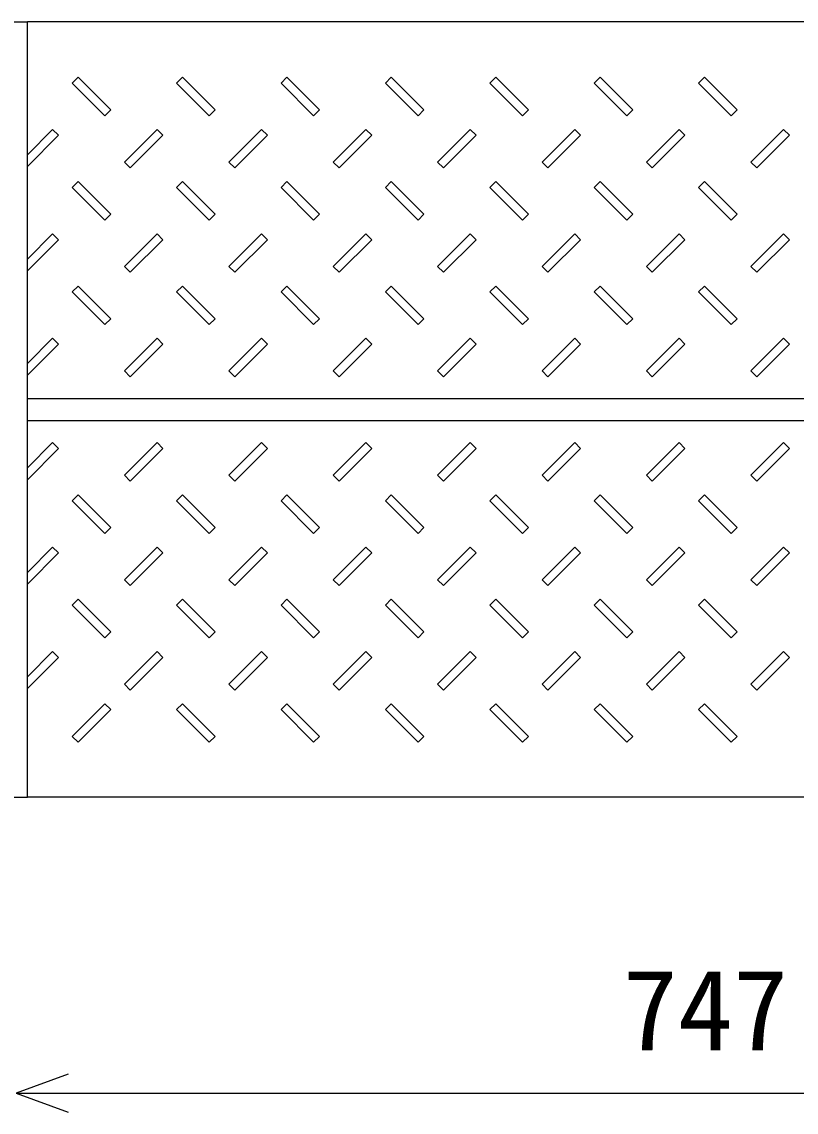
# Model space of a CAD drawing. Units: millimetres, scale not verified. Extents: x -16800 to 16800, y -5940 to 5940.
# Drawn here: x -11867 to -11448, y 638 to 1228 of the extents above; entities that cross this region are included whole.
import ezdxf
from ezdxf.enums import TextEntityAlignment as Align

# ---------------------------------------------------------------- set-up
doc = ezdxf.new("R2010")
doc.units = ezdxf.units.MM
doc.header["$LTSCALE"] = 20
for name, color, linetype, lineweight in [('0-0_DIM', 7, 'Continuous', 25), ('0-2_HATCH', 6, 'Continuous', 25), ('0-5_OUTLINE', 3, 'Continuous', 25)]:
    doc.layers.add(name, color=color, linetype=linetype, lineweight=lineweight)
doc.styles.add('ＭＳ ゴシック', font='')
doc.styles.get('ＭＳ ゴシック').set_extended_font_data('MS Gothic')

msp = doc.modelspace()

# ---------------------------------------------------------------- linework, layer by layer
at = {"layer": '0-0_DIM'}
msp.add_line((-11870.21, 647.86), (-11123.21, 647.86), dxfattribs=at)
msp.add_lwpolyline([(-11842.02, 658.13), (-11870.21, 647.86), (-11842.02, 637.6)], dxfattribs=at)
at = {"layer": '0-2_HATCH'}
for p, q in [((-12380.21, 1228.29), (-11864.21, 1228.29)), ((-11864.21, 808.29), (-11864.21, 1228.29)), ((-12380.21, 808.29), (-11864.21, 808.29))]:
    msp.add_line(p, q, dxfattribs=at)
at = {"layer": '0-5_OUTLINE'}
for p, q in [((-11123.21, 1228.29), (-11864.21, 1228.29)), ((-11836.7, 1198.29), (-11839.89, 1195.11)), ((-11839.89, 1195.11), (-11822.21, 1177.43)), ((-11836.7, 1198.29), (-11819.03, 1180.61)), ((-11780.13, 1198.29), (-11762.46, 1180.61)), ((-11723.57, 1198.29), (-11726.75, 1195.11)), ((-11726.75, 1195.11), (-11709.07, 1177.43)), ((-11723.57, 1198.29), (-11705.89, 1180.61)), ((-11667, 1198.29), (-11670.18, 1195.11)), ((-11670.18, 1195.11), (-11652.5, 1177.43)), ((-11667, 1198.29), (-11649.32, 1180.61)), ((-11610.43, 1198.29), (-11613.61, 1195.11)), ((-11613.61, 1195.11), (-11595.93, 1177.43)), ((-11610.43, 1198.29), (-11592.75, 1180.61)), ((-11553.86, 1198.29), (-11557.04, 1195.11)), ((-11557.04, 1195.11), (-11539.37, 1177.43)), ((-11553.86, 1198.29), (-11536.18, 1180.61)), ((-11497.29, 1198.29), (-11500.47, 1195.11)), ((-11500.47, 1195.11), (-11482.8, 1177.43)), ((-11497.29, 1198.29), (-11479.61, 1180.61)), ((-11819.03, 1180.61), (-11822.21, 1177.43)), ((-11762.46, 1180.61), (-11765.64, 1177.43)), ((-11705.89, 1180.61), (-11709.07, 1177.43)), ((-11649.32, 1180.61), (-11652.5, 1177.43)), ((-11592.75, 1180.61), (-11595.93, 1177.43)), ((-11536.18, 1180.61), (-11539.37, 1177.43)), ((-11479.61, 1180.61), (-11482.8, 1177.43)), ((-11864.21, 1156.29), (-11850.49, 1170)), ((-11850.49, 1170), (-11847.31, 1166.82)), ((-11811.6, 1152.33), (-11793.92, 1170)), ((-11793.92, 1170), (-11790.74, 1166.82)), ((-11755.03, 1152.33), (-11737.36, 1170)), ((-11737.36, 1170), (-11734.17, 1166.82)), ((-11698.46, 1152.33), (-11680.79, 1170)), ((-11680.79, 1170), (-11677.6, 1166.82)), ((-11641.9, 1152.33), (-11624.22, 1170)), ((-11624.22, 1170), (-11621.04, 1166.82)), ((-11585.33, 1152.33), (-11567.65, 1170)), ((-11567.65, 1170), (-11564.47, 1166.82)), ((-11528.76, 1152.33), (-11511.08, 1170)), ((-11511.08, 1170), (-11507.9, 1166.82)), ((-11472.19, 1152.33), (-11454.51, 1170)), ((-11454.51, 1170), (-11451.33, 1166.82)), ((-11864.21, 1149.92), (-11847.31, 1166.82)), ((-11751.85, 1149.15), (-11734.17, 1166.82)), ((-11695.28, 1149.15), (-11677.6, 1166.82)), ((-11582.14, 1149.15), (-11564.47, 1166.82)), ((-11525.58, 1149.15), (-11507.9, 1166.82)), ((-11469.01, 1149.15), (-11451.33, 1166.82)), ((-11755.03, 1152.33), (-11751.85, 1149.15)), ((-11698.46, 1152.33), (-11695.28, 1149.15)), ((-11585.33, 1152.33), (-11582.14, 1149.15)), ((-11528.76, 1152.33), (-11525.58, 1149.15)), ((-11472.19, 1152.33), (-11469.01, 1149.15)), ((-11839.89, 1138.54), (-11836.7, 1141.72)), ((-11819.03, 1124.04), (-11836.7, 1141.72)), ((-11780.13, 1141.72), (-11783.32, 1138.54)), ((-11780.13, 1141.72), (-11762.46, 1124.04)), ((-11723.57, 1141.72), (-11726.75, 1138.54)), ((-11723.57, 1141.72), (-11705.89, 1124.04)), ((-11667, 1141.72), (-11649.32, 1124.04)), ((-11613.61, 1138.54), (-11610.43, 1141.72)), ((-11592.75, 1124.04), (-11610.43, 1141.72)), ((-11557.04, 1138.54), (-11553.86, 1141.72)), ((-11536.18, 1124.04), (-11553.86, 1141.72)), ((-11500.47, 1138.54), (-11497.29, 1141.72)), ((-11479.61, 1124.04), (-11497.29, 1141.72)), ((-11822.21, 1120.86), (-11839.89, 1138.54)), ((-11783.32, 1138.54), (-11765.64, 1120.86)), ((-11726.75, 1138.54), (-11709.07, 1120.86)), ((-11595.93, 1120.86), (-11613.61, 1138.54)), ((-11539.37, 1120.86), (-11557.04, 1138.54)), ((-11482.8, 1120.86), (-11500.47, 1138.54)), ((-11822.21, 1120.86), (-11819.03, 1124.04)), ((-11762.46, 1124.04), (-11765.64, 1120.86)), ((-11705.89, 1124.04), (-11709.07, 1120.86)), ((-11649.32, 1124.04), (-11652.5, 1120.86)), ((-11595.93, 1120.86), (-11592.75, 1124.04)), ((-11539.37, 1120.86), (-11536.18, 1124.04)), ((-11482.8, 1120.86), (-11479.61, 1124.04)), ((-11864.21, 1099.72), (-11850.49, 1113.44)), ((-11850.49, 1113.44), (-11847.31, 1110.25)), ((-11811.6, 1095.76), (-11793.92, 1113.44)), ((-11793.92, 1113.44), (-11790.74, 1110.25)), ((-11755.03, 1095.76), (-11737.36, 1113.44)), ((-11737.36, 1113.44), (-11734.17, 1110.25)), ((-11698.46, 1095.76), (-11680.79, 1113.44)), ((-11680.79, 1113.44), (-11677.6, 1110.25)), ((-11641.9, 1095.76), (-11624.22, 1113.44)), ((-11624.22, 1113.44), (-11621.04, 1110.25)), ((-11585.33, 1095.76), (-11567.65, 1113.44)), ((-11567.65, 1113.44), (-11564.47, 1110.25)), ((-11528.76, 1095.76), (-11511.08, 1113.44)), ((-11511.08, 1113.44), (-11507.9, 1110.25)), ((-11472.19, 1095.76), (-11454.51, 1113.44)), ((-11454.51, 1113.44), (-11451.33, 1110.25)), ((-11864.21, 1093.35), (-11847.31, 1110.25)), ((-11808.42, 1092.58), (-11790.74, 1110.25)), ((-11751.85, 1092.58), (-11734.17, 1110.25)), ((-11695.28, 1092.58), (-11677.6, 1110.25)), ((-11638.71, 1092.58), (-11621.04, 1110.25)), ((-11582.14, 1092.58), (-11564.47, 1110.25)), ((-11525.58, 1092.58), (-11507.9, 1110.25)), ((-11811.6, 1095.76), (-11808.42, 1092.58)), ((-11755.03, 1095.76), (-11751.85, 1092.58)), ((-11698.46, 1095.76), (-11695.28, 1092.58)), ((-11641.9, 1095.76), (-11638.71, 1092.58)), ((-11585.33, 1095.76), (-11582.14, 1092.58)), ((-11528.76, 1095.76), (-11525.58, 1092.58)), ((-11836.7, 1085.15), (-11839.89, 1081.97)), ((-11839.89, 1081.97), (-11822.21, 1064.29)), ((-11836.7, 1085.15), (-11819.03, 1067.47)), ((-11780.13, 1085.15), (-11783.32, 1081.97)), ((-11783.32, 1081.97), (-11765.64, 1064.29)), ((-11780.13, 1085.15), (-11762.46, 1067.47)), ((-11723.57, 1085.15), (-11726.75, 1081.97)), ((-11726.75, 1081.97), (-11709.07, 1064.29)), ((-11723.57, 1085.15), (-11705.89, 1067.47)), ((-11667, 1085.15), (-11670.18, 1081.97)), ((-11670.18, 1081.97), (-11652.5, 1064.29)), ((-11667, 1085.15), (-11649.32, 1067.47)), ((-11610.43, 1085.15), (-11613.61, 1081.97)), ((-11613.61, 1081.97), (-11595.93, 1064.29)), ((-11610.43, 1085.15), (-11592.75, 1067.47)), ((-11553.86, 1085.15), (-11557.04, 1081.97)), ((-11557.04, 1081.97), (-11539.37, 1064.29)), ((-11553.86, 1085.15), (-11536.18, 1067.47)), ((-11497.29, 1085.15), (-11500.47, 1081.97)), ((-11500.47, 1081.97), (-11482.8, 1064.29)), ((-11497.29, 1085.15), (-11479.61, 1067.47)), ((-11819.03, 1067.47), (-11822.21, 1064.29)), ((-11762.46, 1067.47), (-11765.64, 1064.29)), ((-11705.89, 1067.47), (-11709.07, 1064.29)), ((-11649.32, 1067.47), (-11652.5, 1064.29)), ((-11592.75, 1067.47), (-11595.93, 1064.29)), ((-11536.18, 1067.47), (-11539.37, 1064.29)), ((-11479.61, 1067.47), (-11482.8, 1064.29)), ((-11864.21, 1043.15), (-11850.49, 1056.87)), ((-11864.21, 1036.78), (-11847.31, 1053.69)), ((-11850.49, 1056.87), (-11847.31, 1053.69)), ((-11811.6, 1039.19), (-11793.92, 1056.87)), ((-11808.42, 1036.01), (-11790.74, 1053.69)), ((-11793.92, 1056.87), (-11790.74, 1053.69)), ((-11755.03, 1039.19), (-11737.36, 1056.87)), ((-11751.85, 1036.01), (-11734.17, 1053.69)), ((-11737.36, 1056.87), (-11734.17, 1053.69)), ((-11698.46, 1039.19), (-11680.79, 1056.87)), ((-11695.28, 1036.01), (-11677.6, 1053.69)), ((-11680.79, 1056.87), (-11677.6, 1053.69)), ((-11641.9, 1039.19), (-11624.22, 1056.87)), ((-11638.71, 1036.01), (-11621.04, 1053.69)), ((-11624.22, 1056.87), (-11621.04, 1053.69)), ((-11585.33, 1039.19), (-11567.65, 1056.87)), ((-11582.14, 1036.01), (-11564.47, 1053.69)), ((-11567.65, 1056.87), (-11564.47, 1053.69)), ((-11528.76, 1039.19), (-11511.08, 1056.87)), ((-11525.58, 1036.01), (-11507.9, 1053.69)), ((-11511.08, 1056.87), (-11507.9, 1053.69)), ((-11472.19, 1039.19), (-11454.51, 1056.87)), ((-11469.01, 1036.01), (-11451.33, 1053.69)), ((-11454.51, 1056.87), (-11451.33, 1053.69)), ((-11811.6, 1039.19), (-11808.42, 1036.01)), ((-11755.03, 1039.19), (-11751.85, 1036.01)), ((-11698.46, 1039.19), (-11695.28, 1036.01)), ((-11641.9, 1039.19), (-11638.71, 1036.01)), ((-11585.33, 1039.19), (-11582.14, 1036.01)), ((-11528.76, 1039.19), (-11525.58, 1036.01)), ((-11472.19, 1039.19), (-11469.01, 1036.01)), ((-11864.21, 1024.29), (-11123.21, 1024.29)), ((-11864.21, 1012.29), (-11123.21, 1012.29)), ((-11864.21, 986.58), (-11850.49, 1000.3)), ((-11850.49, 1000.3), (-11847.31, 997.12)), ((-11811.6, 982.62), (-11793.92, 1000.3)), ((-11793.92, 1000.3), (-11790.74, 997.12)), ((-11755.03, 982.62), (-11737.36, 1000.3)), ((-11737.36, 1000.3), (-11734.17, 997.12)), ((-11698.46, 982.62), (-11680.79, 1000.3)), ((-11680.79, 1000.3), (-11677.6, 997.12)), ((-11641.9, 982.62), (-11624.22, 1000.3)), ((-11624.22, 1000.3), (-11621.04, 997.12)), ((-11567.65, 1000.3), (-11585.33, 982.62)), ((-11564.47, 997.12), (-11567.65, 1000.3)), ((-11528.76, 982.62), (-11511.08, 1000.3)), ((-11511.08, 1000.3), (-11507.9, 997.12)), ((-11472.19, 982.62), (-11454.51, 1000.3)), ((-11454.51, 1000.3), (-11451.33, 997.12)), ((-11864.21, 980.22), (-11847.31, 997.12)), ((-11808.42, 979.44), (-11790.74, 997.12)), ((-11751.85, 979.44), (-11734.17, 997.12)), ((-11695.28, 979.44), (-11677.6, 997.12)), ((-11638.71, 979.44), (-11621.04, 997.12)), ((-11564.47, 997.12), (-11582.14, 979.44)), ((-11525.58, 979.44), (-11507.9, 997.12)), ((-11469.01, 979.44), (-11451.33, 997.12)), ((-11811.6, 982.62), (-11808.42, 979.44)), ((-11755.03, 982.62), (-11751.85, 979.44)), ((-11698.46, 982.62), (-11695.28, 979.44)), ((-11641.9, 982.62), (-11638.71, 979.44)), ((-11585.33, 982.62), (-11582.14, 979.44)), ((-11528.76, 982.62), (-11525.58, 979.44)), ((-11472.19, 982.62), (-11469.01, 979.44)), ((-11839.89, 968.83), (-11836.7, 972.02)), ((-11822.21, 951.16), (-11839.89, 968.83)), ((-11819.03, 954.34), (-11836.7, 972.02)), ((-11783.32, 968.83), (-11780.13, 972.02)), ((-11765.64, 951.16), (-11783.32, 968.83)), ((-11762.46, 954.34), (-11780.13, 972.02)), ((-11723.57, 972.02), (-11726.75, 968.83)), ((-11726.75, 968.83), (-11709.07, 951.16)), ((-11723.57, 972.02), (-11705.89, 954.34)), ((-11667, 972.02), (-11670.18, 968.83)), ((-11670.18, 968.83), (-11652.5, 951.16)), ((-11667, 972.02), (-11649.32, 954.34)), ((-11613.61, 968.83), (-11610.43, 972.02)), ((-11595.93, 951.16), (-11613.61, 968.83)), ((-11592.75, 954.34), (-11610.43, 972.02)), ((-11557.04, 968.83), (-11553.86, 972.02)), ((-11539.37, 951.16), (-11557.04, 968.83)), ((-11536.18, 954.34), (-11553.86, 972.02)), ((-11500.47, 968.83), (-11497.29, 972.02)), ((-11482.8, 951.16), (-11500.47, 968.83)), ((-11479.61, 954.34), (-11497.29, 972.02)), ((-11822.21, 951.16), (-11819.03, 954.34)), ((-11765.64, 951.16), (-11762.46, 954.34)), ((-11705.89, 954.34), (-11709.07, 951.16)), ((-11649.32, 954.34), (-11652.5, 951.16)), ((-11595.93, 951.16), (-11592.75, 954.34)), ((-11539.37, 951.16), (-11536.18, 954.34)), ((-11482.8, 951.16), (-11479.61, 954.34)), ((-11864.21, 930.01), (-11850.49, 943.73)), ((-11864.21, 923.65), (-11847.31, 940.55)), ((-11850.49, 943.73), (-11847.31, 940.55)), ((-11811.6, 926.05), (-11793.92, 943.73)), ((-11808.42, 922.87), (-11790.74, 940.55)), ((-11793.92, 943.73), (-11790.74, 940.55)), ((-11755.03, 926.05), (-11737.36, 943.73)), ((-11751.85, 922.87), (-11734.17, 940.55)), ((-11737.36, 943.73), (-11734.17, 940.55)), ((-11698.46, 926.05), (-11680.79, 943.73)), ((-11695.28, 922.87), (-11677.6, 940.55)), ((-11680.79, 943.73), (-11677.6, 940.55)), ((-11641.9, 926.05), (-11624.22, 943.73)), ((-11638.71, 922.87), (-11621.04, 940.55)), ((-11624.22, 943.73), (-11621.04, 940.55)), ((-11585.33, 926.05), (-11567.65, 943.73)), ((-11582.14, 922.87), (-11564.47, 940.55)), ((-11567.65, 943.73), (-11564.47, 940.55)), ((-11525.58, 922.87), (-11507.9, 940.55)), ((-11472.19, 926.05), (-11454.51, 943.73)), ((-11469.01, 922.87), (-11451.33, 940.55)), ((-11454.51, 943.73), (-11451.33, 940.55)), ((-11811.6, 926.05), (-11808.42, 922.87)), ((-11755.03, 926.05), (-11751.85, 922.87)), ((-11698.46, 926.05), (-11695.28, 922.87)), ((-11641.9, 926.05), (-11638.71, 922.87)), ((-11585.33, 926.05), (-11582.14, 922.87)), ((-11528.76, 926.05), (-11525.58, 922.87)), ((-11472.19, 926.05), (-11469.01, 922.87)), ((-11836.7, 915.45), (-11839.89, 912.26)), ((-11839.89, 912.26), (-11822.21, 894.59)), ((-11836.7, 915.45), (-11819.03, 897.77)), ((-11780.13, 915.45), (-11783.32, 912.26)), ((-11783.32, 912.26), (-11765.64, 894.59)), ((-11780.13, 915.45), (-11762.46, 897.77)), ((-11723.57, 915.45), (-11726.75, 912.26)), ((-11726.75, 912.26), (-11709.07, 894.59)), ((-11723.57, 915.45), (-11705.89, 897.77)), ((-11667, 915.45), (-11670.18, 912.26)), ((-11670.18, 912.26), (-11652.5, 894.59)), ((-11667, 915.45), (-11649.32, 897.77)), ((-11610.43, 915.45), (-11613.61, 912.26)), ((-11613.61, 912.26), (-11595.93, 894.59)), ((-11610.43, 915.45), (-11592.75, 897.77)), ((-11553.86, 915.45), (-11557.04, 912.26)), ((-11557.04, 912.26), (-11539.37, 894.59)), ((-11553.86, 915.45), (-11536.18, 897.77)), ((-11497.29, 915.45), (-11500.47, 912.26)), ((-11500.47, 912.26), (-11482.8, 894.59)), ((-11497.29, 915.45), (-11479.61, 897.77)), ((-11819.03, 897.77), (-11822.21, 894.59)), ((-11762.46, 897.77), (-11765.64, 894.59)), ((-11705.89, 897.77), (-11709.07, 894.59)), ((-11649.32, 897.77), (-11652.5, 894.59)), ((-11592.75, 897.77), (-11595.93, 894.59)), ((-11536.18, 897.77), (-11539.37, 894.59)), ((-11479.61, 897.77), (-11482.8, 894.59)), ((-11864.21, 873.44), (-11850.49, 887.16)), ((-11850.49, 887.16), (-11847.31, 883.98)), ((-11811.6, 869.48), (-11793.92, 887.16)), ((-11793.92, 887.16), (-11790.74, 883.98)), ((-11755.03, 869.48), (-11737.36, 887.16)), ((-11737.36, 887.16), (-11734.17, 883.98)), ((-11698.46, 869.48), (-11680.79, 887.16)), ((-11680.79, 887.16), (-11677.6, 883.98)), ((-11641.9, 869.48), (-11624.22, 887.16)), ((-11624.22, 887.16), (-11621.04, 883.98)), ((-11585.33, 869.48), (-11567.65, 887.16)), ((-11567.65, 887.16), (-11564.47, 883.98)), ((-11528.76, 869.48), (-11511.08, 887.16)), ((-11511.08, 887.16), (-11507.9, 883.98)), ((-11472.19, 869.48), (-11454.51, 887.16)), ((-11454.51, 887.16), (-11451.33, 883.98)), ((-11864.21, 867.08), (-11847.31, 883.98)), ((-11808.42, 866.3), (-11790.74, 883.98)), ((-11751.85, 866.3), (-11734.17, 883.98)), ((-11695.28, 866.3), (-11677.6, 883.98)), ((-11582.14, 866.3), (-11564.47, 883.98)), ((-11525.58, 866.3), (-11507.9, 883.98)), ((-11469.01, 866.3), (-11451.33, 883.98)), ((-11811.6, 869.48), (-11808.42, 866.3)), ((-11755.03, 869.48), (-11751.85, 866.3)), ((-11698.46, 869.48), (-11695.28, 866.3)), ((-11585.33, 869.48), (-11582.14, 866.3)), ((-11528.76, 869.48), (-11525.58, 866.3)), ((-11472.19, 869.48), (-11469.01, 866.3)), ((-11839.89, 841.2), (-11822.21, 858.88)), ((-11822.21, 858.88), (-11819.03, 855.7)), ((-11780.13, 858.88), (-11783.32, 855.7)), ((-11780.13, 858.88), (-11762.46, 841.2)), ((-11723.57, 858.88), (-11726.75, 855.7)), ((-11723.57, 858.88), (-11705.89, 841.2)), ((-11667, 858.88), (-11670.18, 855.7)), ((-11667, 858.88), (-11649.32, 841.2)), ((-11610.43, 858.88), (-11613.61, 855.7)), ((-11610.43, 858.88), (-11592.75, 841.2)), ((-11553.86, 858.88), (-11557.04, 855.7)), ((-11553.86, 858.88), (-11536.18, 841.2)), ((-11497.29, 858.88), (-11500.47, 855.7)), ((-11497.29, 858.88), (-11479.61, 841.2)), ((-11836.7, 838.02), (-11819.03, 855.7)), ((-11783.32, 855.7), (-11765.64, 838.02)), ((-11726.75, 855.7), (-11709.07, 838.02)), ((-11670.18, 855.7), (-11652.5, 838.02)), ((-11613.61, 855.7), (-11595.93, 838.02)), ((-11557.04, 855.7), (-11539.37, 838.02)), ((-11500.47, 855.7), (-11482.8, 838.02)), ((-11839.89, 841.2), (-11836.7, 838.02)), ((-11762.46, 841.2), (-11765.64, 838.02)), ((-11705.89, 841.2), (-11709.07, 838.02)), ((-11649.32, 841.2), (-11652.5, 838.02)), ((-11592.75, 841.2), (-11595.93, 838.02)), ((-11536.18, 841.2), (-11539.37, 838.02)), ((-11479.61, 841.2), (-11482.8, 838.02)), ((-11123.21, 808.29), (-11864.21, 808.29))]:
    msp.add_line(p, q, dxfattribs=at)
for points in [[(-11780.13, 1198.29), (-11783.32, 1195.11), (-11765.64, 1177.43)], [(-11811.6, 1152.33), (-11808.42, 1149.15), (-11790.74, 1166.82)], [(-11641.9, 1152.33), (-11638.71, 1149.15), (-11621.04, 1166.82)], [(-11667, 1141.72), (-11670.18, 1138.54), (-11652.5, 1120.86)], [(-11472.19, 1095.76), (-11469.01, 1092.58), (-11451.33, 1110.25)], [(-11528.76, 926.05), (-11511.08, 943.73), (-11507.9, 940.55)], [(-11641.9, 869.48), (-11638.71, 866.3), (-11621.04, 883.98)]]:
    msp.add_lwpolyline(points, dxfattribs=at)

# ---------------------------------------------------------------- texts
at = {"layer": '0-0_DIM', "style": 'ＭＳ ゴシック'}
msp.add_text('747', height=43.99, dxfattribs=at).set_placement((-11541.71, 657.86), align=Align.BOTTOM_LEFT)

doc.saveas('drawing.dxf')
